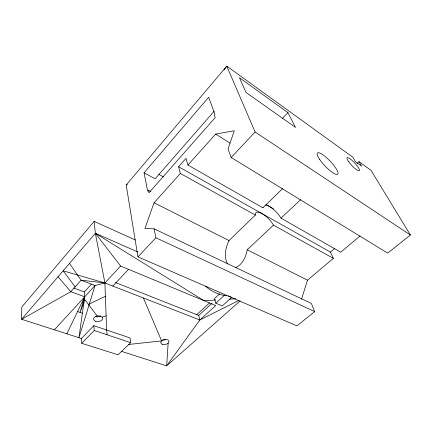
<?xml version="1.0" encoding="UTF-8"?>
<svg xmlns="http://www.w3.org/2000/svg" width="432" height="432" viewBox="0 0 432 432"><rect width="100%" height="100%" fill="white"/><g stroke="black" fill="none" stroke-linecap="round" stroke-linejoin="round"><path stroke-width="0.65" d="M91.465 284.126L84.332 291.956L84.699 296.8L79.996 312.374L83.808 303.145L83.857 299.597L84.461 298.496L84.067 298.901M168.145 343.181L166.676 365.866L121.322 351.302M301.536 299.187L307.498 280.179L333.38 258.395L273.478 225.148L247.207 249.766C245.965 256.792 242.6 264.503 235.721 267.575M58.034 276.782L70.826 291.713L84.699 296.8L78.953 337.694L95.035 285.536L104.906 282.971L120.604 266.036L215.735 305.564L199.805 319.977L166.676 365.866L240.079 300.964M282.706 188.563L262.861 207.787L187.904 165.046L186.019 158.366L178.578 166.741L180.355 173.459L154.051 202.775L144.92 228.506L154.121 228.841L311.38 303.453L314.685 311.629L296.897 325.868L137.948 256.878L126.182 185.015L226.778 66.134L352.793 157.167L355.482 161.725L361.687 166.18L358.97 161.633L357.026 163.426M273.478 225.148L272.268 223.214A13.7 4.968 46.4 0 0 261.301 213.241A13.7 4.968 46.4 0 0 255.253 214.639L255.334 215.077L229.003 240.586C225.466 247.649 223.738 256.694 227.54 263.974M66.847 333.806L84.699 296.8M223.997 69.946L226.778 66.134L255.107 132.008L410.4 234.997L387.731 253.147L231.179 157.513L228.058 148.981L234.295 130.739L215.676 134.087L187.904 165.046M135.281 239.971L94.144 221.384L21.794 307.033L21.6 319.275L81.427 338.488L93.83 325.652L130.037 337.937L130.675 342.673L118.033 354.802L81.751 343.332L81.427 338.488M144.034 172.838L208.678 97.222L214.979 114.496L214.353 115.204L215.217 117.58L148.981 192.796L148.473 190.285L147.69 191.176L144.034 172.838L155.164 178.762L214.099 111.289M238.885 300.407L199.805 319.977L104.906 282.971L81.103 280.195L70.826 291.713L21.6 319.275L95.342 233.275L94.144 221.384M54.421 329.816L95.035 285.536L81.103 280.195L69.487 263.428M137.948 256.878L155.882 237.767L154.121 228.841M231.179 157.513L255.107 132.008M112.822 286.06L128.563 269.341M282.436 118.379L287.933 112.612L239.447 77.733L246.019 92.448L295.531 127.424L287.933 112.612M81.751 343.332L94.246 330.496L93.83 325.652M265.588 204.973A13.819 4.806 46.4 0 1 279.752 216.178L280.984 218.117L300.607 199.73M196.803 314.593L209.666 302.821M219.748 293.792L214.542 298.555L215.773 303.188L222.275 305.91L231.811 297.351L228.269 295.812M199.805 319.977L198.725 315.419L212.058 303.259M215.773 303.188L224.359 295.391M178.578 166.741L330.415 252.05L334.778 248.335M360.04 235.964L340.751 252.196L280.984 218.117M126.182 185.015L127.337 184.324M105.392 296.282L88.425 304.42L84.38 299.063L83.857 299.597L84.213 300.278M102.13 317.212L106.099 315.803M128.563 344.471L161.622 340.907L143.375 297.972M215.649 299.97L204.012 300.694L95.342 233.275L104.906 282.971L106.618 329.989L107.114 334.795M229.684 299.117L235.721 298.75M226.481 295.785C218.727 294.797 211.448 291.535 205.627 286.292M104.906 282.971L63.142 270.826L75.168 286.826M94.246 330.496L130.675 342.673M77.587 311.537L82.393 313.205M82.885 302.816L83.808 303.145M73.683 287.998L84.332 291.956M115.387 282.496L198.725 315.419M137.819 251.969L95.342 233.275L120.604 266.036M155.882 237.767L314.685 311.629M154.051 202.775L229.003 240.586M247.207 249.766L307.498 280.179M148.473 190.285L150.806 191.484M158.9 174.42L163.615 176.969M180.355 173.459L255.334 215.077M273.515 208.85L266.593 204.854M215.676 134.087L229.943 143.051M358.97 161.633L370.996 170.321L410.4 234.997M97.151 316.013L88.425 304.42M330.415 252.05L333.38 258.395M262.775 207.349L262.861 207.787M100.634 315.932A4.509 2.867 -6.1 0 1 95.207 316.548M165.618 339.595A4.136 2.495 -10.9 0 1 162.502 339.973M319.513 159.246A14.683 3.526 46.3 0 0 337.403 174.409A14.683 3.526 46.3 0 0 325.885 157.129A14.683 3.526 46.3 0 0 319.513 159.246M348.786 161.876A8.926 1.912 46.6 0 0 359.311 170.732A8.926 1.912 46.6 0 0 351.589 160.018A8.926 1.912 46.6 0 0 348.786 161.876M162.367 344.331A4.163 2.489 -10.9 0 0 168.971 341.879A4.163 2.489 -10.9 0 0 163.339 339.892A4.163 2.489 -10.9 0 0 162.367 344.331M95.596 321.316A4.541 2.857 -6.2 0 0 102.6 318.638A4.541 2.857 -6.2 0 0 96.055 316.327A4.541 2.857 -6.2 0 0 95.596 321.316"/></g></svg>
